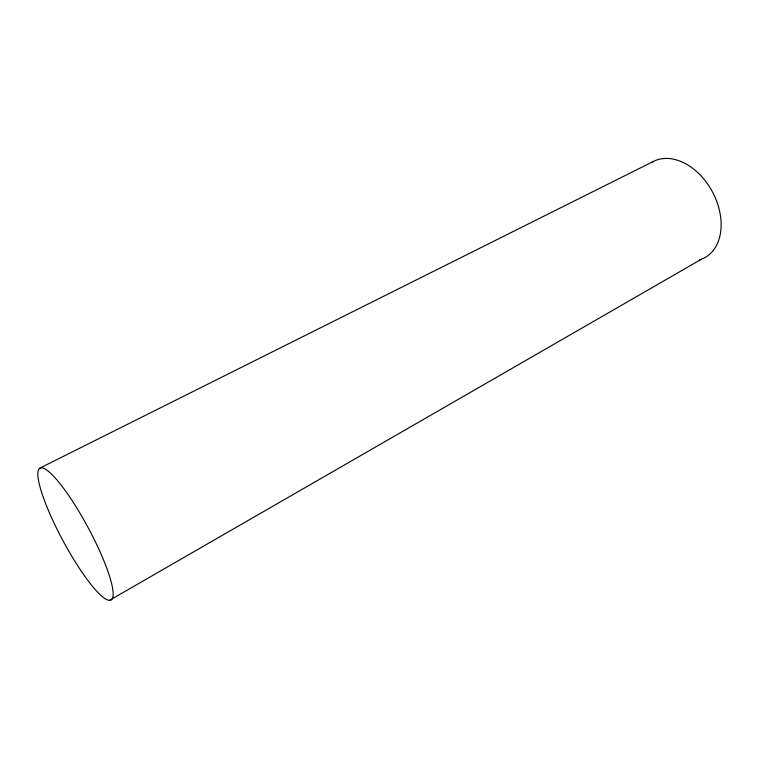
<?xml version="1.0" encoding="UTF-8"?>
<svg xmlns="http://www.w3.org/2000/svg" width="759" height="759" viewBox="0 0 759 759"><rect width="100%" height="100%" fill="white"/><g stroke="black" fill="none" stroke-linecap="round" stroke-linejoin="round"><path stroke-width="1.14" d="M109.438 600.397A74.942 14.165 61.7 0 0 72.466 501.13A74.942 14.165 61.7 0 0 44.496 500.627A74.942 14.165 61.7 0 0 109.438 600.397L701.43 259.236M39.914 468.085L653.224 161.525M651.307 162.625A54.553 38.149 61.7 0 1 713.583 194.095A54.553 38.149 61.7 0 1 699.333 259.939"/></g></svg>
